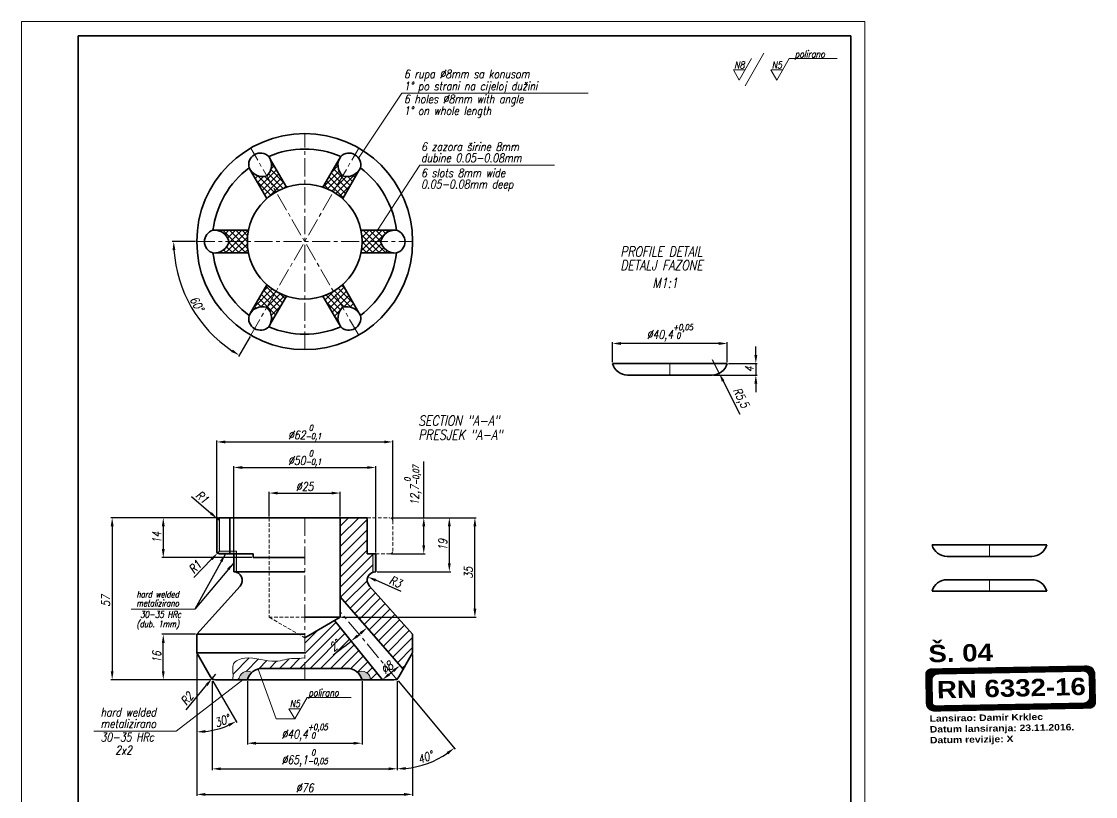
# Model space of a CAD drawing. Header units: millimetres. Extents: x 81 to 459, y 101 to 521.
# Drawn here: x 80.7 to 458.8, y 248.6 to 521.3 of the extents above; entities that cross this region are included whole.
import ezdxf

# ---------------------------------------------------------------- set-up
doc = ezdxf.new("R2010")
doc.units = ezdxf.units.MM
doc.header["$LTSCALE"] = 0.2
doc.linetypes.add('CENTER', pattern=[50.8, 31.75, -6.35, 6.35, -6.35])
doc.linetypes.add('HIDDEN', pattern=[9.525, 6.35, -3.175])
doc.layers.get('0').update_dxf_attribs({"lineweight": 15})
for name, color, linetype, lineweight in [('1', 1, 'CENTER', 15), ('2', 2, 'HIDDEN', 15), ('3', 3, 'Continuous', 35), ('8', 252, 'Continuous', 15), ('ENGLISH', 252, 'Continuous', 18)]:
    doc.layers.add(name, color=color, linetype=linetype, lineweight=lineweight)
doc.styles.add('ITALICT', font='italict', dxfattribs={"width": 0.8, "height": 3})
doc.styles.get("Standard").update_dxf_attribs({"font": 'ISOCP.SHX'})
doc.dimstyles.new('ISO-25', dxfattribs={"dimtxt": 3, "dimasz": 3, "dimexe": 0.5, "dimexo": 0.5, "dimgap": 0.8, "dimtad": 1, "dimtxsty": 'ITALICT', "dimcen": 0, "dimadec": 0, "dimazin": 0, "dimtfac": 1, "dimtmove": 0, "dimatfit": 3, "dimfxl": 1, "dimarcsym": 0})
pattern_1 = [(45, (394.61266, 275.08902), (-0.039513127, 0.039513127), [])]

# ---------------------------------------------------------------- blocks, each defined once
blk = doc.blocks.new('*D2')
at = {"color": 0, "lineweight": -2, "transparency": 16777216}
for p, q in [((167.89, 347.18), (167.89, 355.86)), ((192.89, 347.18), (192.89, 355.86)), ((170.89, 355.36), (189.89, 355.36))]:
    blk.add_line(p, q, dxfattribs=at)
at = {"color": 0, "transparency": 16777216}
for points in [[(170.89, 355.86), (170.89, 354.86), (167.89, 355.36)], [(189.89, 355.86), (189.89, 354.86), (192.89, 355.36)]]:
    blk.add_solid(points, dxfattribs=at)
at = {"color": 0, "transparency": 16777216, "insert": (180.39, 357.66), "char_height": 3, "attachment_point": 5, "style": 'ITALICT'}
blk.add_mtext('%%C25', dxfattribs=at)
blk = doc.blocks.new('*D3')
at = {"color": 0, "lineweight": -2, "transparency": 16777216}
for p, q in [((155.39, 334.48), (155.39, 364.86)), ((158.39, 364.36), (202.39, 364.36)), ((205.39, 334.48), (205.39, 364.86))]:
    blk.add_line(p, q, dxfattribs=at)
at = {"color": 0, "transparency": 16777216}
for points in [[(158.39, 364.86), (158.39, 363.86), (155.39, 364.36)], [(202.39, 364.86), (202.39, 363.86), (205.39, 364.36)]]:
    blk.add_solid(points, dxfattribs=at)
at = {"color": 0, "transparency": 16777216, "insert": (180.39, 367.85), "char_height": 3, "attachment_point": 5, "style": 'ITALICT'}
blk.add_mtext('%%C50{}{\\H0.71x;\\C3;\\S 0^ -0,1;}', dxfattribs=at)
blk = doc.blocks.new('*D4')
at = {"color": 0, "lineweight": -2, "transparency": 16777216}
for p, q in [((149.39, 346.18), (149.39, 373.86)), ((152.39, 373.36), (208.39, 373.36)), ((211.39, 346.18), (211.39, 373.86))]:
    blk.add_line(p, q, dxfattribs=at)
at = {"color": 0, "transparency": 16777216}
for points in [[(152.39, 373.86), (152.39, 372.86), (149.39, 373.36)], [(208.39, 373.86), (208.39, 372.86), (211.39, 373.36)]]:
    blk.add_solid(points, dxfattribs=at)
at = {"color": 0, "transparency": 16777216, "insert": (180.39, 376.85), "char_height": 3, "attachment_point": 5, "style": 'ITALICT'}
blk.add_mtext('%%C62{}{\\H0.71x;\\C3;\\S 0^ -0,1;}', dxfattribs=at)
blk = doc.blocks.new('*D5')
at = {"color": 0, "lineweight": -2, "transparency": 16777216}
for p, q in [((149.89, 346.68), (130.09, 346.68)), ((130.59, 343.68), (130.59, 335.68)), ((161.74, 332.68), (130.09, 332.68))]:
    blk.add_line(p, q, dxfattribs=at)
at = {"color": 0, "transparency": 16777216}
for points in [[(130.09, 343.68), (131.09, 343.68), (130.59, 346.68)], [(130.09, 335.68), (131.09, 335.68), (130.59, 332.68)]]:
    blk.add_solid(points, dxfattribs=at)
at = {"color": 0, "transparency": 16777216, "insert": (128.29, 339.68), "char_height": 3, "attachment_point": 5, "rotation": 90, "style": 'ITALICT'}
blk.add_mtext('14', dxfattribs=at)
blk = doc.blocks.new('*D6')
at = {"color": 0, "lineweight": -2, "transparency": 16777216}
for p, q in [((141.89, 305.68), (130.09, 305.68)), ((130.59, 292.68), (130.59, 302.68)), ((147.34, 289.68), (130.09, 289.68))]:
    blk.add_line(p, q, dxfattribs=at)
at = {"color": 0, "transparency": 16777216}
for points in [[(130.09, 302.68), (131.09, 302.68), (130.59, 305.68)], [(130.09, 292.68), (131.09, 292.68), (130.59, 289.68)]]:
    blk.add_solid(points, dxfattribs=at)
at = {"color": 0, "transparency": 16777216, "insert": (128.29, 297.68), "char_height": 3, "attachment_point": 5, "rotation": 90, "style": 'ITALICT'}
blk.add_mtext('16', dxfattribs=at)
blk = doc.blocks.new('*D7')
at = {"color": 0, "lineweight": -2, "transparency": 16777216}
for p, q in [((222.31, 346.68), (222.31, 366.49)), ((210.89, 346.68), (222.81, 346.68)), ((222.31, 336.98), (222.31, 343.68)), ((210.89, 333.98), (222.81, 333.98))]:
    blk.add_line(p, q, dxfattribs=at)
at = {"color": 0, "transparency": 16777216}
for points in [[(222.81, 343.68), (221.81, 343.68), (222.31, 346.68)], [(221.81, 336.98), (222.81, 336.98), (222.31, 333.98)]]:
    blk.add_solid(points, dxfattribs=at)
at = {"color": 0, "transparency": 16777216, "insert": (218.53, 358.09), "char_height": 3, "attachment_point": 5, "rotation": 90, "style": 'ITALICT'}
blk.add_mtext('12,7{}{\\H0.71x;\\C3;\\S 0^ -0,07;}', dxfattribs=at)
blk = doc.blocks.new('*D8')
at = {"color": 0, "lineweight": -2, "transparency": 16777216}
for p, q in [((210.89, 346.68), (231.81, 346.68)), ((231.31, 343.68), (231.31, 330.68)), ((205.89, 327.68), (231.81, 327.68))]:
    blk.add_line(p, q, dxfattribs=at)
at = {"color": 0, "transparency": 16777216}
for points in [[(231.81, 343.68), (230.81, 343.68), (231.31, 346.68)], [(230.81, 330.68), (231.81, 330.68), (231.31, 327.68)]]:
    blk.add_solid(points, dxfattribs=at)
at = {"color": 0, "transparency": 16777216, "insert": (229.01, 337.18), "char_height": 3, "attachment_point": 5, "rotation": 90, "style": 'ITALICT'}
blk.add_mtext('19', dxfattribs=at)
blk = doc.blocks.new('*D9')
at = {"color": 0, "lineweight": -2, "transparency": 16777216}
for p, q in [((149, 291.68), (147.73, 290.13)), ((138.69, 279.09), (145.83, 287.81))]:
    blk.add_line(p, q, dxfattribs=at)
at = {"color": 0, "transparency": 16777216}
blk.add_solid([(145.44, 288.12), (146.22, 287.49), (147.73, 290.13)], dxfattribs=at)
at = {"color": 0, "transparency": 16777216, "insert": (138.94, 283.02), "char_height": 3, "attachment_point": 5, "rotation": 50.6872, "style": 'ITALICT'}
blk.add_mtext('R2', dxfattribs=at)
blk = doc.blocks.new('*D10')
at = {"color": 0, "lineweight": -2, "transparency": 16777216}
for p, q in [((140.49, 354.18), (147.36, 348.28)), ((150.39, 345.68), (149.63, 346.33))]:
    blk.add_line(p, q, dxfattribs=at)
at = {"color": 0, "transparency": 16777216}
blk.add_solid([(147.68, 348.66), (147.03, 347.9), (149.63, 346.33)], dxfattribs=at)
at = {"color": 0, "transparency": 16777216, "insert": (144.28, 353.96), "char_height": 3, "attachment_point": 5, "rotation": 319.3357, "style": 'ITALICT'}
blk.add_mtext('R1', dxfattribs=at)
blk = doc.blocks.new('*D11')
at = {"color": 0, "lineweight": -2, "transparency": 16777216}
for p, q in [((150.39, 334.98), (149.7, 334.26)), ((141.3, 325.61), (147.61, 332.11))]:
    blk.add_line(p, q, dxfattribs=at)
at = {"color": 0, "transparency": 16777216}
blk.add_solid([(147.25, 332.46), (147.96, 331.76), (149.7, 334.26)], dxfattribs=at)
at = {"color": 0, "transparency": 16777216, "insert": (141.76, 329.38), "char_height": 3, "attachment_point": 5, "rotation": 45.8419, "style": 'ITALICT'}
blk.add_mtext('R1', dxfattribs=at)
blk = doc.blocks.new('*D15')
at = {"color": 0, "lineweight": -2, "transparency": 16777216}
for p, q in [((141.89, 443.83), (133.75, 443.83)), ((161.14, 410.49), (157.07, 403.44))]:
    blk.add_line(p, q, dxfattribs=at)
blk.add_arc((180.39, 443.83), 46.14, 183.726, 236.274, dxfattribs=at)
at = {"color": 0, "transparency": 16777216}
for points in [[(134.85, 440.85), (133.85, 440.82), (134.25, 443.83)], [(154.51, 405.03), (155.04, 405.88), (157.32, 403.87)]]:
    blk.add_solid(points, dxfattribs=at)
at = {"color": 0, "transparency": 16777216, "insert": (142.43, 421.91), "char_height": 3, "attachment_point": 5, "rotation": 300, "style": 'ITALICT'}
blk.add_mtext('60%%d', dxfattribs=at)
blk = doc.blocks.new('*D16')
at = {"color": 0, "lineweight": -2, "transparency": 16777216}
for p, q in [((147.84, 289.18), (147.84, 257.86)), ((212.94, 289.18), (212.94, 257.86)), ((150.84, 258.36), (209.94, 258.36))]:
    blk.add_line(p, q, dxfattribs=at)
at = {"color": 0, "transparency": 16777216}
for points in [[(150.84, 258.86), (150.84, 257.86), (147.84, 258.36)], [(209.94, 258.86), (209.94, 257.86), (212.94, 258.36)]]:
    blk.add_solid(points, dxfattribs=at)
at = {"color": 0, "transparency": 16777216, "insert": (180.39, 262.13), "char_height": 3, "attachment_point": 5, "style": 'ITALICT'}
blk.add_mtext('%%C65,1{}{\\H0.71x;\\C3;\\S 0^ -0,05;}', dxfattribs=at)
blk = doc.blocks.new('*D17')
at = {"color": 0, "lineweight": -2, "transparency": 16777216}
for p, q in [((142.39, 298.62), (142.39, 248.86)), ((218.39, 298.62), (218.39, 248.86)), ((145.39, 249.36), (215.39, 249.36))]:
    blk.add_line(p, q, dxfattribs=at)
at = {"color": 0, "transparency": 16777216}
for points in [[(145.39, 249.86), (145.39, 248.86), (142.39, 249.36)], [(215.39, 249.86), (215.39, 248.86), (218.39, 249.36)]]:
    blk.add_solid(points, dxfattribs=at)
at = {"color": 0, "transparency": 16777216, "insert": (180.39, 251.66), "char_height": 3, "attachment_point": 5, "style": 'ITALICT'}
blk.add_mtext('%%C76', dxfattribs=at)
blk = doc.blocks.new('*D18')
at = {"color": 0, "lineweight": -2, "transparency": 16777216}
for p, q in [((210.89, 346.68), (240.81, 346.68)), ((240.31, 314.68), (240.31, 343.68)), ((193.39, 311.68), (240.81, 311.68))]:
    blk.add_line(p, q, dxfattribs=at)
at = {"color": 0, "transparency": 16777216}
for points in [[(240.81, 343.68), (239.81, 343.68), (240.31, 346.68)], [(239.81, 314.68), (240.81, 314.68), (240.31, 311.68)]]:
    blk.add_solid(points, dxfattribs=at)
at = {"color": 0, "transparency": 16777216, "insert": (238.01, 327.34), "char_height": 3, "attachment_point": 5, "rotation": 90, "style": 'ITALICT'}
blk.add_mtext('35', dxfattribs=at)
blk = doc.blocks.new('*D19')
at = {"color": 0, "lineweight": -2, "transparency": 16777216}
for p, q in [((160.19, 289.18), (160.19, 266.86)), ((200.59, 289.18), (200.59, 266.86)), ((163.19, 267.36), (197.59, 267.36))]:
    blk.add_line(p, q, dxfattribs=at)
at = {"color": 0, "transparency": 16777216}
for points in [[(163.19, 267.86), (163.19, 266.86), (160.19, 267.36)], [(197.59, 267.86), (197.59, 266.86), (200.59, 267.36)]]:
    blk.add_solid(points, dxfattribs=at)
at = {"color": 0, "transparency": 16777216, "insert": (180.39, 271.13), "char_height": 3, "attachment_point": 5, "style": 'ITALICT'}
blk.add_mtext('%%c40,4{}{\\H0.71x;\\C3;\\S+0,05^  0;}', dxfattribs=at)
blk = doc.blocks.new('*D20')
at = {"color": 0, "lineweight": -2, "transparency": 16777216}
for p, q in [((149.89, 346.68), (112.09, 346.68)), ((112.59, 343.68), (112.59, 292.68)), ((147.34, 289.68), (112.09, 289.68))]:
    blk.add_line(p, q, dxfattribs=at)
at = {"color": 0, "transparency": 16777216}
for points in [[(112.09, 343.68), (113.09, 343.68), (112.59, 346.68)], [(112.09, 292.68), (113.09, 292.68), (112.59, 289.68)]]:
    blk.add_solid(points, dxfattribs=at)
at = {"color": 0, "transparency": 16777216, "insert": (110.29, 317.43), "char_height": 3, "attachment_point": 5, "rotation": 90, "style": 'ITALICT'}
blk.add_mtext('57', dxfattribs=at)
blk = doc.blocks.new('*D22')
at = {"color": 0, "lineweight": -2, "transparency": 16777216}
for p, q in [((339.23, 403.9), (339.23, 406.9)), ((329.66, 400.9), (339.73, 400.9)), ((339.23, 400.9), (339.23, 396.9)), ((324.36, 396.9), (339.73, 396.9)), ((339.23, 393.9), (339.23, 390.9))]:
    blk.add_line(p, q, dxfattribs=at)
at = {"color": 0, "transparency": 16777216}
for points in [[(338.73, 403.9), (339.73, 403.9), (339.23, 400.9)], [(338.73, 393.9), (339.73, 393.9), (339.23, 396.9)]]:
    blk.add_solid(points, dxfattribs=at)
at = {"color": 0, "transparency": 16777216, "insert": (336.93, 398.9), "char_height": 3, "attachment_point": 5, "rotation": 90, "style": 'ITALICT'}
blk.add_mtext('4', dxfattribs=at)
blk = doc.blocks.new('*D23')
at = {"color": 0, "lineweight": -2, "transparency": 16777216}
for p, q in [((288.76, 401.4), (288.76, 408.49)), ((329.16, 401.4), (329.16, 408.49)), ((326.16, 407.99), (291.76, 407.99))]:
    blk.add_line(p, q, dxfattribs=at)
at = {"color": 0, "transparency": 16777216}
for points in [[(291.76, 408.49), (291.76, 407.49), (288.76, 407.99)], [(326.16, 408.49), (326.16, 407.49), (329.16, 407.99)]]:
    blk.add_solid(points, dxfattribs=at)
at = {"color": 0, "transparency": 16777216, "insert": (308.96, 411.76), "char_height": 3, "attachment_point": 5, "style": 'ITALICT'}
blk.add_mtext('%%c40,4{}{\\H0.71x;\\C3;\\S+0,05^  0;}', dxfattribs=at)
blk = doc.blocks.new('*D26')
at = {"color": 0, "lineweight": -2, "transparency": 16777216}
blk.add_line((214.37, 320.79), (205.39, 324.68), dxfattribs=at)
at = {"color": 0, "transparency": 16777216}
blk.add_solid([(205.59, 325.14), (205.19, 324.22), (202.64, 325.87)], dxfattribs=at)
at = {"color": 0, "transparency": 16777216, "insert": (212.35, 324.17), "char_height": 3, "attachment_point": 5, "rotation": 336.6067, "style": 'ITALICT'}
blk.add_mtext('R3', dxfattribs=at)
blk = doc.blocks.new('*D27')
at = {"color": 0, "lineweight": -2, "transparency": 16777216}
for p, q in [((142.39, 298.62), (142.39, 270.84)), ((148.09, 289.24), (156.53, 274.63))]:
    blk.add_line(p, q, dxfattribs=at)
blk.add_arc((142.39, 299.12), 27.78, 276.1908, 293.8092, dxfattribs=at)
at = {"color": 0, "transparency": 16777216}
for points in [[(153.38, 274.15), (153.83, 273.26), (156.28, 275.06)], [(145.42, 271), (145.36, 272), (142.39, 271.34)]]:
    blk.add_solid(points, dxfattribs=at)
at = {"color": 0, "transparency": 16777216, "insert": (151.32, 275.25), "char_height": 3, "attachment_point": 5, "rotation": 20.5073, "style": 'ITALICT'}
blk.add_mtext('30°', dxfattribs=at)
blk = doc.blocks.new('*D28')
at = {"color": 0, "lineweight": -2, "transparency": 16777216}
for p, q in [((212.94, 288.68), (212.94, 257.85)), ((213.26, 289.29), (233.4, 265.3))]:
    blk.add_line(p, q, dxfattribs=at)
blk.add_arc((212.94, 289.68), 31.32, 275.4898, 304.5102, dxfattribs=at)
at = {"color": 0, "transparency": 16777216}
for points in [[(230.39, 264.26), (230.99, 263.47), (233.08, 265.68)], [(215.96, 258), (215.92, 259), (212.94, 258.35)]]:
    blk.add_solid(points, dxfattribs=at)
at = {"color": 0, "transparency": 16777216, "insert": (222.87, 262.4), "char_height": 3, "attachment_point": 5, "rotation": 20, "style": 'ITALICT'}
blk.add_mtext('40°', dxfattribs=at)
blk = doc.blocks.new('*D29')
at = {"color": 0, "lineweight": -2, "transparency": 16777216}
blk.add_line((194.36, 301.4), (190.41, 298.3), dxfattribs=at)
for start, end in [(308.1844, 309), (309.8156, 310.1844)]:
    blk.add_arc((64.08, 467.06), 210.75, start, end, dxfattribs=at)
at = {"color": 0, "transparency": 16777216}
for points in [[(199.74, 306.43), (200.39, 305.67), (202.34, 308)], [(199.34, 304.79), (198.71, 305.57), (196.71, 303.28)]]:
    blk.add_solid(points, dxfattribs=at)
at = {"color": 0, "transparency": 16777216, "insert": (190.97, 301.66), "char_height": 3, "attachment_point": 5, "rotation": 38.1844, "style": 'ITALICT'}
blk.add_mtext('2°', dxfattribs=at)
blk = doc.blocks.new('*D30')
at = {"color": 0, "lineweight": -2, "transparency": 16777216}
blk.add_line((210.05, 291.56), (211.58, 292.8), dxfattribs=at)
at = {"color": 0, "transparency": 16777216}
for points in [[(209.74, 291.95), (210.37, 291.18), (207.72, 289.68)], [(211.27, 293.19), (211.9, 292.42), (213.92, 294.69)]]:
    blk.add_solid(points, dxfattribs=at)
at = {"color": 0, "transparency": 16777216, "insert": (209.37, 293.97), "char_height": 3, "attachment_point": 5, "rotation": 39, "style": 'ITALICT'}
blk.add_mtext('%%c8', dxfattribs=at)
blk = doc.blocks.new('*D36')
at = {"color": 0, "lineweight": -2, "transparency": 16777216}
for p, q in [((323.86, 402.4), (326.35, 397.49)), ((333.66, 383.06), (327.7, 394.81))]:
    blk.add_line(p, q, dxfattribs=at)
at = {"color": 0, "transparency": 16777216}
blk.add_solid([(328.15, 395.04), (327.26, 394.59), (326.35, 397.49)], dxfattribs=at)
at = {"color": 0, "transparency": 16777216, "insert": (333.66, 388.77), "char_height": 3, "attachment_point": 5, "rotation": 296.858, "style": 'ITALICT'}
blk.add_mtext('R5,5', dxfattribs=at)

msp = doc.modelspace()

# ---------------------------------------------------------------- hatches: boundary and pattern name
h = msp.add_hatch(color=256)
h.paths.add_polyline_path([(150.392, 346.676, 0.4142136), (149.392, 345.676), (149.392, 334.976, 0.4142136), (150.392, 333.976), (154.042, 333.976), (154.042, 334.976), (150.392, 334.976)])
h.paths.add_polyline_path([(156.392, 334.976), (154.042, 334.976), (154.042, 333.976), (156.392, 333.976)])
h.paths.add_polyline_path([(156.392, 333.976), (155.392, 333.976), (155.392, 327.676), (156.392, 327.676)])
h.paths.add_polyline_path([(156.392, 327.676), (155.392, 327.676, -0.0851642), (156.392, 327.505)])
msp.add_hatch(color=256).paths.add_polyline_path([(205.392, 333.976), (204.392, 333.976), (204.392, 327.505, -0.0851642), (205.392, 327.676)])
h = msp.add_hatch(color=256)
h.paths.add_polyline_path([(161.767, 292.23, 0.5870088), (157.192, 289.676), (160.192, 289.676, -0.1389983)])
h.paths.add_polyline_path([(199.018, 292.23, -0.1389983), (200.592, 289.676), (203.592, 289.676, 0.5870088)])
h = msp.add_hatch()
h.set_pattern_fill('ANSI31', color=1, scale=0.0044, style=0)
h.set_pattern_definition([(45, (394.61266, 275.089022), (-0.0098782817, 0.0098782817), [])])
h.paths.add_polyline_path([(456.137, 280.289, 0.4152273), (458.209, 282.447), (457.986, 292.482, 0.3387966), (456.38, 294.485, 0.0523796), (455.795, 294.545, 0.0040711), (455.749, 294.545), (401.108, 293.519, 0.4152273), (399.036, 291.361), (399.257, 281.412, 0.0040711), (399.259, 281.366, 0.0523796), (399.342, 280.784, 0.3387966), (401.41, 279.262)])
h.paths.add_polyline_path([(456.774, 283.653, -0.4152273), (454.702, 281.494), (402.966, 280.523, -0.1882834), (401.525, 281.055, -0.2086819), (400.815, 282.588), (400.647, 290.159, -0.4152273), (402.719, 292.317), (454.454, 293.288, -0.4132006), (456.605, 291.223), (456.619, 290.608)], flags=16)
h = msp.add_hatch()
h.set_pattern_fill('ANSI31', color=254, scale=0.0176, style=0)
h.set_pattern_definition(pattern_1)
h.paths.add_polyline_path([(401.41, 279.262, -0.3387966), (399.342, 280.784, 0.3486048), (402.125, 278.659), (456.766, 279.684, 0.4152273), (458.838, 281.843), (458.617, 291.792, 0.3486048), (456.38, 294.485, -0.3387966), (457.986, 292.482), (458.209, 282.447, -0.4152273), (456.137, 280.289)])
h = msp.add_hatch()
h.set_pattern_fill('ANSI31', color=254, scale=0.0176, style=0)
h.set_pattern_definition(pattern_1)
h.paths.add_polyline_path([(456.605, 291.223, 0.4132006), (454.454, 293.288), (402.719, 292.317, 0.4152273), (400.647, 290.159), (400.815, 282.588, 0.2086819), (401.525, 281.055, -0.0928507), (401.459, 281.372), (401.277, 289.554, -0.4152273), (403.349, 291.713), (454.468, 292.672, -0.4132006), (456.619, 290.608)])
at = {"layer": '8'}
h = msp.add_hatch(dxfattribs=at)
h.set_pattern_fill('ANSI37', color=256, scale=0.5)
h.paths.add_polyline_path([(211.642, 447.831), (200.192, 447.831, -0.0498756), (200.592, 443.831), (207.073, 443.831, -0.3194012)])
h.paths.add_polyline_path([(207.073, 443.831), (200.592, 443.831, -0.0498756), (200.192, 439.831), (211.642, 439.831, -0.3194012)])
h.paths.add_polyline_path([(193.757, 428.684, -0.0498756), (190.492, 426.338), (193.733, 420.725, -0.3194012), (199.482, 418.768)])
h.paths.add_polyline_path([(190.492, 426.338, -0.0498756), (186.828, 424.684), (192.553, 414.768, -0.3194012), (193.733, 420.725)])
h.paths.add_polyline_path([(173.957, 424.684, -0.0498756), (170.292, 426.338), (167.052, 420.725, -0.3194012), (168.232, 414.768)])
h.paths.add_polyline_path([(170.292, 426.338, -0.0498756), (167.028, 428.684), (161.303, 418.768, -0.3194012), (167.052, 420.725)])
h.paths.add_polyline_path([(160.192, 443.831), (153.712, 443.831, -0.3194012), (149.142, 439.831), (160.592, 439.831, -0.0498756)])
h.paths.add_polyline_path([(160.592, 447.831), (149.142, 447.831, -0.3194012), (153.712, 443.831), (160.192, 443.831, -0.0498756)])
h.paths.add_polyline_path([(167.052, 466.937, -0.3194012), (161.303, 468.895), (167.028, 458.979, -0.0498756), (170.292, 461.325)])
h.paths.add_polyline_path([(168.232, 472.895, -0.3194012), (167.052, 466.937), (170.292, 461.325, -0.0498756), (173.957, 462.979)])
h.paths.add_polyline_path([(193.733, 466.937, -0.3194012), (192.553, 472.895), (186.828, 462.979, -0.0498756), (190.492, 461.325)])
h.paths.add_polyline_path([(199.482, 468.895, -0.3194012), (193.733, 466.937), (190.492, 461.325, -0.0498756), (193.757, 458.979)])
h = msp.add_hatch(dxfattribs=at)
h.set_pattern_fill('ANSI31', color=256, scale=0.8)
edge = h.paths.add_edge_path()
edge.add_spline(control_points=[(180.392, 297.463), (178.694, 297.103), (175.481, 297.52), (168.586, 294.963), (161.931, 298.495), (154.28, 295.911), (155.337, 292.048), (155.091, 290.187), (154.984, 289.676)], knot_values=[2.1159369, 2.1159369, 2.1159369, 2.1159369, 5.3344205, 11.8555464, 22.7540467, 27.2257369, 31.226306, 32.7906468, 32.7906468, 32.7906468, 32.7906468], degree=3, periodic=0)
edge.add_line((154.984, 289.676), (157.192, 289.676))
edge.add_arc((160.192, 289.676), 3, 58.34676, 180, ccw=False)
edge.add_arc((165.484, 288.176), 5.5, 90, 132.52014, ccw=False)
edge.add_line((165.484, 293.676), (180.392, 293.676))
edge.add_line((180.392, 293.676), (180.392, 297.463))
h.paths.add_polyline_path([(190.857, 310.501), (180.392, 304.46), (180.392, 293.676), (195.301, 293.676, -0.1876875), (199.018, 292.23, -0.5870088), (203.592, 289.676), (207.721, 289.676)])
h.paths.add_polyline_path([(204.392, 327.505), (204.392, 333.976), (202.392, 333.976), (202.392, 346.676), (192.892, 346.676), (192.892, 318.876), (215.071, 293.363), (218.392, 299.116), (218.392, 305.676), (203.158, 322.674, -0.5339319)])
h.paths.add_polyline_path([(190.42, 298.365), (194.294, 301.412), (191.512, 304.949), (187.638, 301.902)], flags=24)

# ---------------------------------------------------------------- linework, layer by layer
for p, q in [((377.661, 521.271), (80.661, 521.271)), ((80.661, 521.271), (80.661, 101.271)), ((377.661, 101.271), (377.661, 521.271)), ((333.4, 500.679), (337.75, 508.214)), ((335.42, 498.602), (342.073, 510.124)), ((346.59, 500.679), (350.94, 508.214)), ((350.94, 508.214), (367.885, 508.214)), ((335.449, 504.227), (331.352, 504.227)), ((331.352, 504.227), (333.4, 500.679)), ((348.638, 504.227), (344.542, 504.227)), ((344.542, 504.227), (346.59, 500.679)), ((214.549, 496.018), (199.368, 473.224)), ((280.24, 496.018), (214.549, 496.018)), ((220.901, 470.775), (206.054, 447.831)), ((268.326, 470.775), (220.901, 470.775)), ((150.392, 346.676), (150.392, 334.976)), ((156.392, 334.976), (150.392, 334.976)), ((156.392, 334.976), (156.392, 327.505)), ((204.392, 333.976), (204.392, 327.505)), ((141.681, 314.583), (119.233, 314.583)), ((170.365, 275.972), (164.011, 293.476)), ((135.137, 271.577), (158.575, 289.676)), ((176.864, 275.972), (181.214, 283.507)), ((181.214, 283.507), (196.692, 283.507)), ((178.912, 279.52), (174.815, 279.52)), ((174.815, 279.52), (176.864, 275.972)), ((176.864, 275.972), (170.365, 275.972)), ((135.137, 271.577), (106.178, 271.577))]:
    msp.add_line(p, q)
at = {"color": 7}
for p, q in [((399.036, 291.361), (399.257, 281.412)), ((401.108, 293.519), (455.749, 294.545)), ((402.719, 292.317), (454.454, 293.288)), ((403.349, 291.713), (454.468, 292.672)), ((456.605, 291.223), (456.774, 283.653)), ((457.986, 292.482), (458.209, 282.447)), ((458.617, 291.792), (458.838, 281.843)), ((400.647, 290.159), (400.815, 282.588)), ((401.277, 289.554), (401.459, 281.372)), ((401.41, 279.262), (456.137, 280.289)), ((402.966, 280.523), (454.702, 281.494)), ((402.125, 278.659), (456.766, 279.684))]:
    msp.add_line(p, q, dxfattribs=at)
for centre, start, end in [((160.192, 289.676), 58.34676, 180), ((200.592, 289.676), 0, 121.65324)]:
    msp.add_arc(centre, 3, start, end)
for centre, radius, start, end in [((401.147, 291.408), 2.112, 91.07515, 181.27339), ((402.759, 290.206), 2.112, 91.07515, 181.27339), ((403.388, 289.601), 2.112, 91.07515, 181.27339), ((454.494, 291.176), 2.112, 1.27339, 91.07515), ((454.507, 290.561), 2.112, 1.27339, 91.07515), ((455.802, 291.729), 2.816, 1.27339, 91.07515), ((455.874, 292.435), 2.112, 1.27339, 91.07515), ((454.662, 283.606), 2.112, 271.07515, 1.27339), ((402.072, 281.475), 2.816, 181.27339, 271.07515), ((401.37, 281.373), 2.112, 181.27339, 271.07515), ((402.927, 282.635), 2.112, 181.27339, 271.07515), ((402.338, 281.392), 0.88, 181.27339, 202.49237), ((456.097, 282.4), 2.112, 271.07515, 1.27339), ((456.727, 281.796), 2.112, 271.07515, 1.27339)]:
    msp.add_arc(centre, radius, start, end, dxfattribs=at)
msp.add_open_spline([(180.392, 297.463), (178.694, 297.103), (175.481, 297.52), (168.586, 294.963), (161.931, 298.495), (154.28, 295.911), (155.337, 292.048), (155.091, 290.187), (154.984, 289.676)], degree=3, knots=[2.1159369, 2.1159369, 2.1159369, 2.1159369, 5.3344205, 11.8555464, 22.7540467, 27.2257369, 31.226306, 32.7906468, 32.7906468, 32.7906468, 32.7906468])
at = {"layer": '1'}
for p, q in [((180.392, 405.831), (180.392, 481.831)), ((161.392, 410.922), (199.392, 476.74)), ((199.392, 410.922), (161.392, 476.74)), ((142.392, 443.831), (218.392, 443.831)), ((308.956, 400.898), (308.956, 396.898)), ((180.392, 346.676), (180.392, 289.676)), ((421.48, 337.111), (421.48, 333.111)), ((421.48, 320.869), (421.48, 324.869)), ((212.942, 289.676), (192.892, 313.571))]:
    msp.add_line(p, q, dxfattribs=at)
at = {"layer": '2'}
for p, q in [((167.892, 346.676), (167.892, 311.676)), ((202.392, 346.676), (210.392, 346.676)), ((211.392, 345.676), (211.392, 334.976)), ((205.392, 333.976), (210.392, 333.976)), ((180.392, 311.676), (167.892, 311.676)), ((167.892, 311.676), (180.392, 304.46)), ((147.265, 290.676), (147.842, 289.676)), ((148.997, 289.676), (147.842, 289.676)), ((211.788, 289.676), (212.942, 289.676)), ((213.52, 290.676), (212.942, 289.676))]:
    msp.add_line(p, q, dxfattribs=at)
for centre, start, end in [((210.392, 345.676), 0, 90), ((210.392, 334.976), 270, 0)]:
    msp.add_arc(centre, 1, start, end, dxfattribs=at)
at = {"layer": '3'}
for p, q in [((100.661, 516.271), (100.661, 106.271)), ((372.661, 516.271), (100.661, 516.271)), ((372.661, 106.271), (372.661, 516.271)), ((173.957, 462.979), (168.232, 472.895)), ((186.828, 462.979), (192.553, 472.895)), ((167.028, 458.979), (161.303, 468.895)), ((193.757, 458.979), (199.482, 468.895)), ((160.592, 447.831), (149.142, 447.831)), ((200.192, 447.831), (211.642, 447.831)), ((160.592, 439.831), (149.142, 439.831)), ((200.192, 439.831), (211.642, 439.831)), ((167.028, 428.684), (161.303, 418.768)), ((193.757, 428.684), (199.482, 418.768)), ((173.957, 424.684), (168.232, 414.768)), ((186.828, 424.684), (192.553, 414.768)), ((288.756, 400.898), (308.956, 400.898)), ((329.156, 400.898), (308.956, 400.898)), ((294.048, 396.898), (308.956, 396.898)), ((323.865, 396.898), (308.956, 396.898)), ((149.392, 345.676), (149.392, 334.976)), ((180.392, 346.676), (150.392, 346.676)), ((154.042, 333.976), (154.042, 346.676)), ((180.392, 346.676), (202.392, 346.676)), ((192.892, 346.676), (192.892, 311.676)), ((202.392, 346.676), (202.392, 333.976)), ((401.28, 337.111), (421.48, 337.111)), ((441.68, 337.111), (421.48, 337.111)), ((162.236, 333.976), (150.392, 333.976)), ((155.392, 333.976), (155.392, 327.676)), ((162.236, 333.976), (162.236, 332.676)), ((202.392, 333.976), (205.392, 333.976)), ((205.392, 333.976), (205.392, 327.676)), ((406.571, 333.111), (421.48, 333.111)), ((436.388, 333.111), (421.48, 333.111)), ((180.392, 332.676), (162.236, 332.676)), ((155.392, 327.676), (166.392, 327.676)), ((155.392, 327.676), (180.392, 327.676)), ((142.392, 305.676), (157.626, 322.674)), ((218.392, 305.676), (203.158, 322.674)), ((406.571, 324.869), (421.48, 324.869)), ((436.388, 324.869), (421.48, 324.869)), ((215.071, 293.363), (192.892, 318.876)), ((401.28, 320.869), (421.48, 320.869)), ((441.68, 320.869), (421.48, 320.869)), ((180.392, 311.676), (192.892, 311.676)), ((192.892, 311.676), (180.392, 304.46)), ((207.721, 289.676), (190.857, 310.501)), ((142.392, 305.676), (142.392, 299.116)), ((166.392, 305.676), (142.392, 305.676)), ((180.392, 305.676), (142.392, 305.676)), ((218.392, 305.676), (218.392, 299.116)), ((142.392, 299.116), (147.265, 290.676)), ((142.392, 299.116), (180.392, 299.116)), ((218.392, 299.116), (213.52, 290.676)), ((165.484, 293.676), (180.392, 293.676)), ((195.301, 293.676), (180.392, 293.676)), ((180.392, 289.676), (148.997, 289.676)), ((180.392, 289.676), (211.788, 289.676))]:
    msp.add_line(p, q, dxfattribs=at)
for radius in [38, 20.2]:
    msp.add_circle((180.392, 443.831), radius, dxfattribs=at)
for centre, radius, start, end in [((164.811, 470.819), 4.159, 45.91327, 194.08673), ((163.455, 470.745), 5.238, 313.37588, 35.76995), ((180.392, 443.831), 32.55, 67.0588, 112.9412), ((197.33, 470.745), 5.238, 144.23005, 226.62412), ((195.974, 470.819), 4.159, 345.91327, 134.08673), ((180.392, 443.831), 32.55, 127.0588, 172.9412), ((165.554, 471.957), 5.238, 204.23005, 286.62412), ((195.231, 471.957), 5.238, 253.37588, 335.76995), ((180.392, 443.831), 32.55, 7.0588, 52.9412), ((149.23, 443.831), 4.159, 105.91327, 254.08673), ((148.616, 442.619), 5.238, 13.37588, 95.76995), ((212.169, 442.619), 5.238, 84.23005, 166.62412), ((211.555, 443.831), 4.159, 285.91327, 74.08673), ((148.616, 445.043), 5.238, 264.23005, 346.62412), ((212.169, 445.043), 5.238, 193.37588, 275.76995), ((180.392, 443.831), 32.55, 187.0588, 232.9412), ((180.392, 443.831), 32.55, 307.0588, 352.9412), ((165.554, 415.706), 5.238, 73.37588, 155.76995), ((163.455, 416.918), 5.238, 324.23005, 46.62412), ((197.33, 416.918), 5.238, 133.37588, 215.76995), ((195.231, 415.706), 5.238, 24.23005, 106.62412), ((164.811, 416.843), 4.159, 165.91327, 314.08673), ((195.974, 416.843), 4.159, 225.91327, 14.08673), ((180.392, 443.831), 32.55, 247.0588, 292.9412), ((294.048, 402.398), 5.5, 195.82662, 270), ((323.865, 402.398), 5.5, 270, 344.17338), ((150.392, 345.676), 1, 90, 180), ((406.571, 338.611), 5.5, 195.82662, 270), ((436.388, 338.611), 5.5, 270, 344.17338), ((150.392, 334.976), 1, 180, 270), ((155.392, 324.676), 3, 318.13205, 90), ((205.392, 324.676), 3, 90, 221.86795), ((406.571, 319.369), 5.5, 90, 164.17338), ((436.388, 319.369), 5.5, 15.82662, 90), ((165.484, 288.176), 5.5, 90, 164.17338), ((195.301, 288.176), 5.5, 15.82662, 90), ((148.997, 291.676), 2, 210, 270), ((211.788, 291.676), 2, 270, 330)]:
    msp.add_arc(centre, radius, start, end, dxfattribs=at)

# ---------------------------------------------------------------- texts
at = {"style": 'ITALICT', "width": 0.8}
for s, height, p in [('polirano', 2.5, (352.93, 508.567)), ('N8', 2.5, (331.639, 504.726)), ('N5', 2.5, (344.829, 504.726)), ('6 rupa %%C8mm sa konusom', 3, (215.318, 501.307)), ('1° po strani na cijeloj dužini', 3, (215.318, 497.072)), ('6 zazora širine 8mm ', 3, (221.375, 475.717)), ('dubine 0.05-0.08mm', 3, (221.375, 471.775)), ('DETALJ FAZONE', 3.5, (291.519, 433.753)), ('M1:1', 3.5, (302.896, 427.538)), ('PRESJEK "A-A"', 3.5, (220.397, 374.153)), ('metalizirano', 2.3, (121.14, 315.512)), ('(dub. 1mm)', 2.3, (121.177, 308.155)), ('30-35 HRc', 2.3, (122.44, 311.533)), ('polirano', 2.5, (181.711, 283.86)), ('N5', 2.5, (175.103, 280.019)), ('metalizirano', 3, (108.511, 272.743)), ('30-35 HRc', 3, (108.511, 267.993)), ('2x2', 3, (113.702, 263.449))]:
    msp.add_text(s, height=height, dxfattribs=at).set_placement(p)
at = {"color": 1, "attachment_point": 1}
for s, insert, char_height, width, rotation in [('{\\fArial Black|b1|i0|c238|p34;Š. 04}', (399.934, 301.89), 6.08256, 60.86859, 1.3375), ('{\\fArial Black|b1|i0|c0|p34;RN \\fArial Black|b1|i0|c238|p34;6332\\fArial Black|b1|i0|c0|p34;-1\\fArial Black|b1|i0|c238|p34;6}', (402.917, 289.209), 6.08256, 60.86859, 1.3375), ('{\\fArial Black|b1|i0|c238|p34;Lansirao: Damir Krklec\\PDatum lansiranja: 23.11.2016.\\PDatum revizije: X}', (400.41, 277.191), 2.28096, 202.0486, 0.9173)]:
    msp.add_mtext(s, dxfattribs=dict(at, insert=insert, char_height=char_height, width=width, rotation=rotation))
at = {"layer": 'ENGLISH', "style": 'ITALICT', "width": 0.8}
for s, height, p in [('6 holes %%C8mm with angle', 3, (215.318, 492.508)), ('1° on whole length', 3, (215.318, 488.394)), ('6 slots 8mm wide', 3, (221.375, 466.492)), ('0.05-0.08mm deep', 3, (221.375, 462.55)), ('PROFILE DETAIL', 3.5, (291.519, 438.585)), ('SECTION "A-A"', 3.5, (220.397, 379.103)), ('hard welded', 2.3, (121.14, 318.594)), ('hard welded', 3, (108.511, 276.792))]:
    msp.add_text(s, height=height, dxfattribs=at).set_placement(p)

# ---------------------------------------------------------------- dimensions: what is measured, and where the dimension line sits
for base, line1, line2, picture, middle in [((137.035, 428.05), ((161.392, 410.922), (199.392, 476.74)), ((142.392, 443.831), (218.392, 443.831)), '*D15', (142.425, 421.911)), ((200.484, 306.405), ((207.721, 289.676), (196.709, 303.275)), ((215.071, 293.363), (192.892, 318.876)), '*D29', (190.966, 301.657)), ((220.166, 259.199), ((212.942, 289.676), (212.942, 289.176)), ((212.942, 289.676), (192.892, 313.571)), '*D28', (222.869, 262.405))]:
    dim = msp.add_angular_dim_2l(base=base, line1=line1, line2=line2, dimstyle='ISO-25')
    dim.commit()
    dim.dimension.update_dxf_attribs({"geometry": picture, "text_midpoint": middle})
for base, p1, p2, text, override, picture, middle in [((288.756, 407.99), (329.156, 400.898), (288.756, 400.898), '%%c<>{}{\\H0.71x;\\C3;\\S+0,05^  0;}', {"dimtp": 0.05, "dimtm": 0, "dimtdec": 2, "dimtzin": 8}, '*D23', (308.956, 411.764)), ((192.892, 355.36), (167.892, 346.676), (192.892, 346.676), '%%C<>', {"dimtmove": 0}, '*D2', (180.392, 357.66)), ((200.592, 267.355), (160.192, 289.676), (200.592, 289.676), '<>{}{\\H0.71x;\\C3;\\S+0,05^  0;}', {"dimpost": '%%c<>', "dimtp": 0.05, "dimtm": 0, "dimtdec": 2, "dimtmove": 0, "dimtzin": 8}, '*D19', (180.392, 271.129))]:
    dim = msp.add_linear_dim(base=base, p1=p1, p2=p2, text=text, dimstyle='ISO-25', override=override)
    dim.commit()
    dim.dimension.update_dxf_attribs({"geometry": picture, "text_midpoint": middle})
for base, p1, p2, picture, middle in [((339.229, 396.898), (329.156, 400.898), (323.865, 396.898), '*D22', (336.929, 398.898)), ((130.586, 305.676), (147.842, 289.676), (142.392, 305.676), '*D6', (128.286, 297.676))]:
    dim = msp.add_linear_dim(base=base, p1=p1, p2=p2, angle=90, dimstyle='ISO-25')
    dim.commit()
    dim.dimension.update_dxf_attribs({"geometry": picture, "text_midpoint": middle})
for center, mpoint, picture, middle in [((323.865, 402.398), (326.35, 397.491), '*D36', (333.665, 388.769)), ((150.392, 345.676), (149.634, 346.328), '*D10', (144.284, 353.956)), ((150.392, 334.976), (149.696, 334.259), '*D11', (141.756, 329.384))]:
    dim = msp.add_radius_dim(center=center, mpoint=mpoint, dimstyle='ISO-25')
    dim.commit()
    dim.dimension.update_dxf_attribs({"geometry": picture, "text_midpoint": middle})
for base, p1, p2, text, override, picture, middle in [((211.392, 373.36), (149.392, 345.676), (211.392, 345.676), '%%C<>{}{\\H0.71x;\\C3;\\S 0^ -0,1;}', {"dimtp": 0, "dimtm": 0.1, "dimtdec": 2, "dimtmove": 0, "dimtzin": 8}, '*D4', (180.392, 373.36)), ((205.392, 364.36), (155.392, 333.976), (205.392, 333.976), '%%C<>{}{\\H0.71x;\\C3;\\S 0^ -0,1;}', {"dimtol": 0, "dimlim": 0, "dimtp": 0, "dimtm": 0, "dimtfac": 1, "dimtdec": 2, "dimtmove": 0, "dimtolj": 0, "dimtzin": 8}, '*D3', (180.392, 364.36)), ((218.392, 249.355), (142.392, 299.116), (218.392, 299.116), '%%C<>', {"dimtmove": 0}, '*D17', (180.392, 249.355)), ((212.942, 258.355), (147.842, 289.676), (212.942, 289.676), '%%C<>{}{\\H0.71x;\\C3;\\S 0^ -0,05;}', {"dimtp": 0, "dimtm": 0.05, "dimtdec": 2, "dimtmove": 0, "dimtzin": 8}, '*D16', (180.392, 258.355))]:
    dim = msp.add_linear_dim(base=base, p1=p1, p2=p2, text=text, dimstyle='ISO-25', override=override)
    dim.commit()
    dim.dimension.update_dxf_attribs({"geometry": picture, "text_midpoint": middle, "dimtype": 160})
dim = msp.add_linear_dim(base=(222.307, 346.676), p1=(210.392, 333.976), p2=(210.392, 346.676), angle=90, text='<>{}{\\H0.71x;\\C3;\\S 0^ -0,07;}', dimstyle='ISO-25', override={"dimtp": 0, "dimtm": 0.07, "dimtdec": 2, "dimtmove": 0, "dimtzin": 8})
dim.commit()
dim.dimension.update_dxf_attribs({"geometry": '*D7', "text_midpoint": (218.534, 358.086)})
for base, p1, p2, picture, middle in [((112.586, 289.676), (150.392, 346.676), (147.842, 289.676), '*D20', (112.586, 317.435)), ((240.307, 346.676), (192.892, 311.676), (210.392, 346.676), '*D18', (240.307, 327.341)), ((231.307, 327.676), (210.392, 346.676), (205.392, 327.676), '*D8', (231.307, 337.176))]:
    dim = msp.add_linear_dim(base=base, p1=p1, p2=p2, angle=90, dimstyle='ISO-25', override={"dimtmove": 0})
    dim.commit()
    dim.dimension.update_dxf_attribs({"geometry": picture, "text_midpoint": middle, "dimtype": 160})
dim = msp.add_linear_dim(base=(130.586, 332.676), p1=(150.392, 346.676), p2=(162.236, 332.676), angle=90, dimstyle='ISO-25', override={"dimtmove": 0})
dim.commit()
dim.dimension.update_dxf_attribs({"geometry": '*D5', "text_midpoint": (128.286, 339.676)})
dim = msp.add_radius_dim(center=(205.392, 324.676), mpoint=(202.639, 325.868), dimstyle='ISO-25', override={"dimtmove": 1})
dim.commit()
dim.dimension.update_dxf_attribs({"geometry": '*D26', "text_midpoint": (211.435, 322.062), "dimtype": 164})
dim = msp.add_angular_dim_2l(base=(147.216, 271.76), line1=((147.265, 290.676), (147.842, 289.676)), line2=((142.392, 305.676), (142.392, 299.116)), dimstyle='ISO-25')
dim.commit()
dim.dimension.update_dxf_attribs({"geometry": '*D27', "text_midpoint": (152.124, 273.098), "dimtype": 162})
dim = msp.add_aligned_dim(p1=(207.721, 289.676), p2=(213.915, 294.692), distance=0, dimstyle='ISO-25', override={"dimdec": 1, "dimpost": '%%c<>'})
dim.commit()
dim.dimension.update_dxf_attribs({"geometry": '*D30', "text_midpoint": (209.37, 293.972)})
dim = msp.add_radius_dim(center=(148.997, 291.676), mpoint=(147.73, 290.129), dimstyle='ISO-25')
dim.commit()
dim.dimension.update_dxf_attribs({"geometry": '*D9', "text_midpoint": (140.715, 281.562), "dimtype": 164})

# ---------------------------------------------------------------- leaders
for points in [[(152.456, 333.976), (141.681, 314.583)], [(155.392, 330.826), (141.681, 314.583)]]:
    msp.add_leader(points, dimstyle='ISO-25', override={"dimgap": 0.8, "dimtad": 0})

doc.saveas('drawing.dxf')
